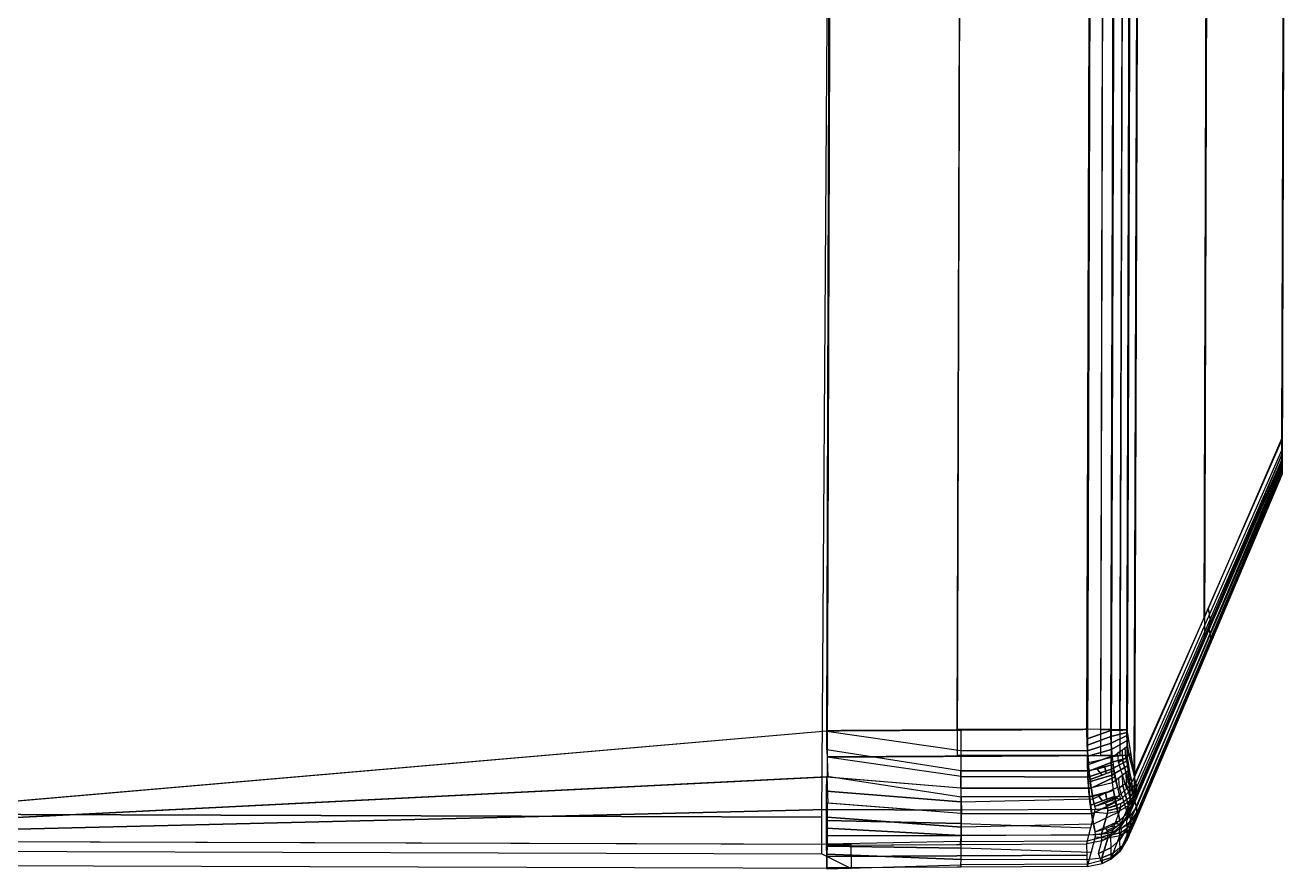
# Model space of a CAD drawing. Extents: x -208 to 220, y -49 to -19.
# Drawn here: x 212.78 to 219.99, y -30.02 to -25.18 of the extents above; entities that cross this region are included whole.
import ezdxf

# ---------------------------------------------------------------- set-up
doc = ezdxf.new("R2010")
doc.units = 0
doc.header["$MEASUREMENT"] = 0
doc.layers.add('IGES level 0', color=253, linetype='Continuous')

msp = doc.modelspace()

# ---------------------------------------------------------------- linework, layer by layer
for points in [[(217.3952, -20.8746, 3.7777), (210.166, -20.3531, 3.4834), (210.1362, -29.8519, 3.6338), (217.3689, -29.2259, 3.926)], [(209.3098, -29.695, -5.5701), (217.3411, -29.7202, -5.5674), (217.3975, -21.1745, -5.7027), (209.4755, -20.4919, -5.4157)], [(219.5517, -21.7163, 2.6068), (219.1585, -20.7714, 3.5209), (219.1286, -29.4825, 3.667), (219.5301, -28.5787, 2.7154)], [(219.5321, -28.6911, -4.3822), (219.1312, -29.6246, -5.3049), (219.161, -20.9132, -5.4346), (219.5537, -21.8286, -4.4908)], [(217.3947, -21.0241, 3.7961), (218.1395, -21.0266, 3.7899), (218.1137, -29.2219, 3.9196), (217.3689, -29.2259, 3.926)], [(218.1138, -29.2154, 3.9195), (218.8586, -29.2178, 3.9133), (218.8843, -21.0353, 3.7837), (218.1395, -21.0264, 3.7899)], [(218.8843, -21.0353, 3.7837), (218.9556, -21.0357, 3.7727), (218.9359, -29.2184, 3.8895), (218.8586, -29.2175, 3.9133)], [(218.9359, -29.2184, 3.8895), (218.9951, -29.2189, 3.8713), (219.0209, -21.0364, 3.7417), (218.9556, -21.0357, 3.7727)], [(219.0209, -21.0364, 3.7417), (219.0714, -21.0373, 3.6971), (219.0455, -29.2198, 3.8268), (218.9952, -29.2189, 3.8713)], [(219.0455, -29.2198, 3.8268), (219.0864, -29.2209, 3.7614), (219.1121, -21.0384, 3.6318), (219.0714, -21.0373, 3.6971)], [(219.0864, -29.221, 3.7614), (219.1286, -29.4825, 3.667), (219.1575, -21.0537, 3.5256), (219.1121, -21.0384, 3.6318)], [(217.3717, -29.3763, -5.5728), (218.1165, -29.3721, -5.5662), (218.1422, -21.1768, -5.6959), (217.3975, -21.1745, -5.7027)], [(218.1422, -21.1766, -5.6959), (218.887, -21.1853, -5.6891), (218.8613, -29.3678, -5.5595), (218.1165, -29.3656, -5.5663)], [(218.8613, -29.3675, -5.5596), (218.9386, -29.3677, -5.5357), (218.9584, -21.1854, -5.678), (218.887, -21.1853, -5.6891)], [(218.9584, -21.1854, -5.678), (219.0236, -21.1851, -5.647), (218.9978, -29.3676, -5.5175), (218.9386, -29.3677, -5.5357)], [(218.9979, -29.3676, -5.5175), (219.0482, -29.367, -5.473), (219.0741, -21.1845, -5.6024), (219.0236, -21.1851, -5.647)], [(219.0741, -21.1845, -5.6024), (219.1148, -21.1836, -5.537), (219.0891, -29.3661, -5.4075), (219.0482, -29.367, -5.473)], [(219.1148, -21.1836, -5.537), (219.1601, -21.1955, -5.4304), (219.1312, -29.6246, -5.3049), (219.0891, -29.3661, -5.4075)], [(219.975, -27.5506, 1.6535), (219.5301, -28.5787, 2.7154), (219.5517, -21.7163, 2.6068), (219.99, -22.7697, 1.5877)], [(219.5321, -28.6911, -4.3822), (219.9764, -27.6404, -3.3628), (219.9915, -22.8492, -3.4387), (219.5537, -21.8286, -4.4908)], [(219.9746, -27.6803, 1.5479), (219.9746, -27.6728, 1.596), (219.9904, -22.6575, 1.5074), (219.9904, -22.6539, 1.4683)], [(219.9753, -27.7182, -0.8478), (219.9746, -27.6803, 1.5479), (219.9904, -22.6539, 1.4683), (219.9911, -22.6918, -0.9273)], [(219.9904, -22.6575, 1.5074), (219.9903, -22.667, 1.5345), (219.9749, -27.6484, 1.6345), (219.9746, -27.6728, 1.596)], [(219.9749, -27.6484, 1.6345), (219.9748, -27.6168, 1.6549), (219.9903, -22.6725, 1.5439), (219.9904, -22.6672, 1.5344)], [(219.976, -27.7562, -3.2434), (219.9918, -22.7298, -3.3229), (219.9911, -22.6919, -0.9273), (219.9753, -27.7182, -0.8478)], [(219.99, -22.7697, 1.5877), (219.9901, -22.7269, 1.5819), (219.975, -27.5506, 1.6535), (219.9749, -27.5609, 1.6636)], [(219.9918, -22.7298, -3.3229), (219.9918, -22.7346, -3.3619), (219.976, -27.7502, -3.2917), (219.976, -27.7562, -3.2434)], [(219.976, -27.7502, -3.2917), (219.9763, -27.727, -3.3309), (219.9918, -22.745, -3.3888), (219.9918, -22.7346, -3.3619)], [(219.9919, -22.7452, -3.3886), (219.9918, -22.7508, -3.398), (219.9763, -27.6961, -3.3524), (219.9763, -27.727, -3.3309)], [(219.9764, -27.6404, -3.3628), (219.9765, -27.6298, -3.353), (219.9916, -22.8064, -3.4342), (219.9915, -22.8492, -3.4387)], [(219.5615, -28.5589, 2.6336), (219.553, -28.5263, 2.6614), (219.9749, -27.5609, 1.6636), (219.9748, -27.6168, 1.6549)], [(219.9746, -27.6803, 1.5479), (219.085, -29.7219, 3.276), (219.0854, -29.7417, 2.025), (219.9746, -27.6803, 1.5479)], [(219.0854, -29.7417, 2.025), (219.0862, -29.7867, -0.8153), (219.9753, -27.7182, -0.8478), (219.9746, -27.6803, 1.5479)], [(219.0966, -29.6925, 3.4188), (219.9746, -27.6803, 1.5479), (219.0869, -29.7167, 3.3321), (219.0971, -29.6913, 3.4217)], [(219.1083, -29.6645, 3.4744), (219.9746, -27.6796, 1.5616), (219.0969, -29.6919, 3.4202), (219.1083, -29.6645, 3.4744)], [(219.1307, -29.6111, 3.5432), (219.9746, -27.6803, 1.5479), (219.1083, -29.6645, 3.4744), (219.1306, -29.6113, 3.5434)], [(219.9763, -27.6961, -3.3524), (219.9764, -27.6404, -3.3628), (219.555, -28.637, -4.3298), (219.5635, -28.6687, -4.301)], [(219.5611, -28.6181, 2.5759), (219.564, -28.5886, 2.6058), (219.9749, -27.6484, 1.6345), (219.9746, -27.6728, 1.596)], [(219.976, -27.7562, -3.2434), (219.9753, -27.7182, -0.8478), (219.0862, -29.7867, -0.8153), (219.087, -29.8317, -3.6556)], [(219.976, -27.7562, -3.2434), (219.087, -29.8317, -3.6556), (219.0874, -29.8515, -4.9065), (219.976, -27.7562, -3.2434)], [(219.0996, -29.8255, -5.0531), (219.0893, -29.848, -4.9627), (219.976, -27.7562, -3.2434), (219.0991, -29.8266, -5.0502)], [(219.1107, -29.8004, -5.1066), (219.0993, -29.826, -5.0516), (219.976, -27.7559, -3.2571), (219.1107, -29.8004, -5.1066)], [(219.1332, -29.7494, -5.1773), (219.1107, -29.8004, -5.1066), (219.976, -27.7562, -3.2434), (219.1332, -29.7492, -5.1771)], [(219.976, -27.7502, -3.2917), (219.9763, -27.727, -3.3309), (219.566, -28.6975, -4.2722), (219.5631, -28.726, -4.2414)], [(219.1395, -29.5241, 3.6311), (219.131, -29.4919, 3.6592), (219.553, -28.5263, 2.6614), (219.5615, -28.5588, 2.6335)], [(219.564, -28.5885, 2.6059), (219.5615, -28.5588, 2.6335), (219.1395, -29.5241, 3.6311), (219.1422, -29.5537, 3.6035)], [(219.5635, -28.6686, -4.3009), (219.555, -28.637, -4.3298), (219.1335, -29.6337, -5.2967), (219.1421, -29.665, -5.2677)], [(219.1386, -29.5864, 3.5701), (219.1421, -29.5538, 3.6033), (219.564, -28.5885, 2.6059), (219.5611, -28.6182, 2.576)], [(219.5631, -28.7261, -4.2415), (219.566, -28.6974, -4.2724), (219.1447, -29.6938, -5.2389), (219.1411, -29.7253, -5.2048)], [(219.1447, -29.6937, -5.2391), (219.1421, -29.665, -5.2677), (219.5635, -28.6686, -4.3009), (219.566, -28.6974, -4.2724)], [(217.3742, -29.4901, 3.9294), (217.3689, -29.2275, 3.926), (210.1362, -29.8519, 3.6338), (217.3742, -29.4901, 3.9294)], [(217.3686, -29.336, 3.9277), (217.3689, -29.2275, 3.926), (218.1361, -29.3386, 3.9106), (218.1365, -29.4549, 3.8798)], [(218.8617, -29.3413, 3.9033), (218.8586, -29.2178, 3.9133), (218.1356, -29.2218, 3.9194), (218.1361, -29.3386, 3.9106)], [(218.9951, -29.2255, 3.8714), (218.9951, -29.2189, 3.8713), (218.8586, -29.2178, 3.9133), (218.8599, -29.2716, 3.9089)], [(218.9956, -29.2597, 3.8704), (218.9951, -29.2255, 3.8714), (218.8599, -29.2716, 3.9089), (218.8609, -29.3092, 3.9059)], [(218.997, -29.2977, 3.8669), (218.9956, -29.2597, 3.8704), (218.8609, -29.3092, 3.9059), (218.8617, -29.3413, 3.9033)], [(219.0437, -29.2231, 3.8129), (219.0455, -29.2198, 3.8268), (218.9952, -29.2189, 3.8713), (218.9951, -29.2255, 3.8714)], [(219.0865, -29.2356, 3.7613), (219.0864, -29.221, 3.7614), (218.9951, -29.2255, 3.8714), (218.9956, -29.2597, 3.8704)], [(219.0869, -29.253, 3.7606), (219.0865, -29.2356, 3.7613), (218.9956, -29.2597, 3.8704), (218.997, -29.2977, 3.8669)], [(219.0882, -29.2815, 3.7577), (219.0869, -29.253, 3.7606), (218.997, -29.2977, 3.8669), (218.9992, -29.3326, 3.8613)], [(219.0908, -29.3135, 3.7518), (219.0882, -29.2815, 3.7577), (218.9992, -29.3326, 3.8613), (219.0031, -29.377, 3.8512)], [(219.0642, -29.2221, 3.7881), (219.0654, -29.2203, 3.8005), (219.0455, -29.2198, 3.8268), (219.0437, -29.2231, 3.8129)], [(219.0642, -29.2221, 3.7881), (219.0864, -29.2209, 3.7614), (219.0654, -29.2203, 3.8005), (219.0642, -29.2221, 3.7881)], [(219.0948, -29.2729, 3.7426), (219.1075, -29.3517, 3.7142), (219.0978, -29.3661, 3.7359), (219.0882, -29.2815, 3.7577)], [(218.1367, -29.5528, 3.8341), (218.1365, -29.4549, 3.8798), (217.3686, -29.336, 3.9277), (217.3742, -29.4901, 3.9294)], [(218.8703, -29.4548, 3.8718), (218.8617, -29.3413, 3.9033), (218.1361, -29.3386, 3.9106), (218.1365, -29.4549, 3.8798)], [(218.9992, -29.3326, 3.8613), (218.997, -29.2977, 3.8669), (218.8617, -29.3413, 3.9033), (218.8639, -29.3708, 3.8951)], [(219.0031, -29.377, 3.8512), (218.9992, -29.3326, 3.8613), (218.8639, -29.3708, 3.8951), (218.8667, -29.4072, 3.885)], [(219.0364, -29.3529, 3.8135), (219.0602, -29.3357, 3.7865), (219.062, -29.3935, 3.793), (219.0396, -29.4055, 3.8152)], [(219.0784, -29.3224, 3.7659), (219.0908, -29.3135, 3.7518), (219.0978, -29.3661, 3.7359), (219.0816, -29.3803, 3.7667)], [(219.0978, -29.3661, 3.7359), (219.1286, -29.4825, 3.667), (219.1075, -29.3517, 3.7142), (219.0978, -29.3661, 3.7359)], [(218.1392, -29.6037, -5.519), (218.1389, -29.4884, -5.5535), (217.3717, -29.3779, -5.5728), (217.3713, -29.4864, -5.5711)], [(218.1389, -29.4884, -5.5535), (218.1383, -29.372, -5.566), (218.8613, -29.3678, -5.5595), (218.8644, -29.4909, -5.5457)], [(218.8626, -29.4214, -5.5535), (218.8613, -29.3678, -5.5595), (218.9978, -29.3676, -5.5175), (218.9978, -29.3742, -5.5173)], [(218.8636, -29.4589, -5.5493), (218.8626, -29.4214, -5.5535), (218.9978, -29.3742, -5.5173), (218.9983, -29.4083, -5.5153)], [(218.8644, -29.4909, -5.5457), (218.8636, -29.4589, -5.5493), (218.9983, -29.4083, -5.5153), (218.9997, -29.4462, -5.5106)], [(218.8667, -29.4072, 3.885), (219.0031, -29.377, 3.8512), (219.008, -29.4193, 3.838), (218.8703, -29.4548, 3.8718)], [(218.9697, -29.4713, 3.8314), (219.0133, -29.4554, 3.8238), (219.0079, -29.4193, 3.838), (218.9614, -29.435, 3.8593)], [(218.9983, -29.4083, -5.5153), (218.9978, -29.3742, -5.5173), (219.0891, -29.3661, -5.4075), (219.0892, -29.3807, -5.4069)], [(218.9978, -29.3742, -5.5173), (218.9979, -29.3676, -5.5175), (219.0482, -29.367, -5.473), (219.0464, -29.3699, -5.4589)], [(218.9997, -29.4462, -5.5106), (218.9983, -29.4083, -5.5153), (219.0891, -29.3807, -5.407), (219.0895, -29.3982, -5.4057)], [(219.0019, -29.4809, -5.5039), (218.9997, -29.4462, -5.5106), (219.0895, -29.3982, -5.4057), (219.0909, -29.4266, -5.4019)], [(219.0058, -29.525, -5.4924), (219.0019, -29.4809, -5.5039), (219.0909, -29.4266, -5.4019), (219.0934, -29.4583, -5.395)], [(219.0082, -29.4209, 3.8374), (219.0192, -29.489, 3.8079), (219.0453, -29.5961, 3.7371), (219.0082, -29.4209, 3.8374)], [(219.0396, -29.4055, 3.8152), (219.062, -29.3935, 3.793), (219.102, -29.5417, 3.7015), (219.0875, -29.5586, 3.7139)], [(219.0464, -29.3699, -5.4589), (219.0482, -29.367, -5.473), (219.0681, -29.3667, -5.4466), (219.0669, -29.3681, -5.4342)], [(219.062, -29.3935, 3.793), (219.0816, -29.3803, 3.7667), (219.1165, -29.5168, 3.6803), (219.102, -29.5417, 3.7015)], [(219.0669, -29.3681, -5.4342), (219.0681, -29.3667, -5.4466), (219.0891, -29.3661, -5.4075), (219.0669, -29.3681, -5.4342)], [(219.0816, -29.3803, 3.7667), (219.0978, -29.3661, 3.7359), (219.131, -29.4919, 3.6592), (219.1165, -29.5168, 3.6803)], [(219.0909, -29.4266, -5.4019), (219.1004, -29.5104, -5.3775), (219.1101, -29.4953, -5.3562), (219.0974, -29.4175, -5.3871)], [(217.3675, -29.6779, 3.8892), (217.3681, -29.4896, 3.9302), (210.1362, -29.8519, 3.6338), (217.3675, -29.6779, 3.8892)], [(217.3679, -29.5711, 3.9314), (217.3681, -29.4896, 3.9302), (218.1367, -29.5528, 3.8341), (218.1366, -29.6323, 3.7803)], [(217.3769, -29.6405, -5.5679), (217.3713, -29.4864, -5.5711), (218.1392, -29.6037, -5.519), (218.1393, -29.7001, -5.4702)], [(218.8832, -29.5557, 3.8237), (218.8703, -29.4548, 3.8718), (218.1365, -29.4549, 3.8798), (218.1367, -29.5543, 3.8331)], [(218.1392, -29.6037, -5.519), (218.1389, -29.4884, -5.5535), (218.8644, -29.4909, -5.5457), (218.873, -29.6033, -5.5106)], [(218.8666, -29.5201, -5.5365), (218.8644, -29.4909, -5.5457), (218.9997, -29.4462, -5.5106), (219.0019, -29.4809, -5.5039)], [(218.8694, -29.5562, -5.5253), (218.8666, -29.5201, -5.5365), (219.0019, -29.4809, -5.5039), (219.0058, -29.525, -5.4924)], [(218.945, -29.4803, 3.8357), (218.9176, -29.4461, 3.8695), (218.8704, -29.4557, 3.8714), (218.8767, -29.5052, 3.8477)], [(219.0192, -29.489, 3.8079), (219.0133, -29.4554, 3.8238), (218.8767, -29.5052, 3.8477), (218.8832, -29.5557, 3.8237)], [(219.0328, -29.5496, 3.771), (219.0192, -29.489, 3.8079), (218.8832, -29.5557, 3.8237), (218.8939, -29.6163, 3.783)], [(218.945, -29.4803, 3.8357), (218.9697, -29.4713, 3.8314), (218.9614, -29.435, 3.8593), (218.9176, -29.4461, 3.8695)], [(219.0423, -29.5523, -5.4555), (219.0646, -29.5396, -5.4337), (219.0628, -29.4816, -5.429), (219.039, -29.4997, -5.4554)], [(219.0842, -29.5256, -5.4078), (219.1004, -29.5104, -5.3775), (219.0934, -29.4583, -5.395), (219.0811, -29.4677, -5.4088)], [(219.1004, -29.5104, -5.3775), (219.1101, -29.4953, -5.3562), (219.1312, -29.6246, -5.3049), (219.1004, -29.5104, -5.3775)], [(217.3675, -29.6779, 3.8892), (217.3679, -29.5711, 3.9314), (218.1366, -29.6323, 3.7803), (218.1367, -29.6809, 3.7377)], [(218.8939, -29.6163, 3.783), (218.8832, -29.5557, 3.8237), (218.1367, -29.5528, 3.8341), (218.1366, -29.6323, 3.7803)], [(218.873, -29.6033, -5.5106), (219.0106, -29.5668, -5.4779), (219.0058, -29.525, -5.4924), (218.8694, -29.5562, -5.5253)], [(218.8939, -29.6163, 3.783), (219.0328, -29.5496, 3.771), (219.0453, -29.5961, 3.7371), (218.9035, -29.6602, 3.7466)], [(218.964, -29.5832, -5.4987), (219.0106, -29.5668, -5.4779), (219.016, -29.6024, -5.4625), (218.9724, -29.6186, -5.4696)], [(219.0109, -29.5684, -5.4772), (219.0479, -29.7404, -5.3714), (219.0219, -29.6355, -5.4456), (219.0109, -29.5684, -5.4772)], [(219.0901, -29.7021, -5.3494), (219.1046, -29.6848, -5.3375), (219.0646, -29.5396, -5.4337), (219.0423, -29.5523, -5.4555)], [(219.1043, -29.5728, 3.6783), (219.102, -29.5417, 3.7015), (219.0453, -29.5961, 3.7371), (219.0509, -29.619, 3.7169)], [(219.1046, -29.6848, -5.3375), (219.1191, -29.6592, -5.3171), (219.0842, -29.5256, -5.4078), (219.0646, -29.5396, -5.4337)], [(219.1191, -29.6592, -5.3171), (219.1335, -29.6337, -5.2967), (219.1004, -29.5104, -5.3775), (219.0842, -29.5256, -5.4078)], [(219.1385, -29.5866, 3.5703), (219.1421, -29.5539, 3.6033), (219.1067, -29.6039, 3.6551), (219.1027, -29.6293, 3.6267)], [(219.1067, -29.604, 3.6551), (219.1421, -29.5537, 3.6034), (219.1395, -29.5241, 3.6311), (219.1043, -29.5728, 3.6783)], [(218.1393, -29.7779, -5.4139), (218.1393, -29.7001, -5.4702), (217.3708, -29.64, -5.5687), (217.3706, -29.7215, -5.5674)], [(218.1393, -29.7016, -5.4691), (218.1392, -29.6037, -5.519), (218.873, -29.6033, -5.5106), (218.8858, -29.7027, -5.4593)], [(218.8794, -29.653, -5.4849), (218.8731, -29.6042, -5.5102), (218.9203, -29.5946, -5.5086), (218.9477, -29.6277, -5.4737)], [(218.8858, -29.7027, -5.4593), (218.8794, -29.653, -5.4849), (219.016, -29.6024, -5.4625), (219.0219, -29.6355, -5.4456)], [(218.8966, -29.7619, -5.4167), (218.8858, -29.7027, -5.4593), (219.0219, -29.6355, -5.4456), (219.0355, -29.6949, -5.4068)], [(218.9769, -29.6691, 3.7229), (218.9645, -29.6412, 3.7519), (218.9035, -29.6602, 3.7466), (218.9054, -29.6767, 3.7311)], [(218.9203, -29.5946, -5.5086), (218.964, -29.5832, -5.4987), (218.9724, -29.6186, -5.4696), (218.9477, -29.6277, -5.4737)], [(219.0234, -29.6305, 3.7246), (218.9944, -29.6275, 3.7497), (218.965, -29.641, 3.7519), (218.9697, -29.653, 3.7397)], [(219.0504, -29.6664, 3.6708), (219.0528, -29.6422, 3.6951), (218.9769, -29.6691, 3.7229), (218.9766, -29.6838, 3.7069)], [(218.9944, -29.6275, 3.7497), (219.0213, -29.6124, 3.7447), (219.0509, -29.619, 3.7169), (219.0234, -29.6305, 3.7246)], [(219.0509, -29.619, 3.7169), (219.0213, -29.6124, 3.7447), (219.0453, -29.5961, 3.7371), (219.0509, -29.619, 3.7169)], [(219.0988, -29.6546, 3.5984), (219.1027, -29.6293, 3.6267), (219.0505, -29.6664, 3.6708), (219.045, -29.6856, 3.6504)], [(219.1067, -29.6039, 3.6551), (219.1027, -29.6293, 3.6267), (219.0504, -29.6664, 3.6708), (219.0528, -29.6422, 3.6951)], [(219.1083, -29.6645, 3.4744), (219.1307, -29.6113, 3.5434), (219.0988, -29.6546, 3.5984), (219.078, -29.7034, 3.5251)], [(219.1307, -29.6111, 3.5432), (219.1385, -29.5866, 3.5703), (219.1027, -29.6293, 3.6267), (219.0988, -29.6546, 3.5984)], [(217.3404, -29.9309, -5.4762), (217.3411, -29.7202, -5.5674), (209.3098, -29.695, -5.5701), (209.3091, -29.9057, -5.4788)], [(217.367, -29.8758, 3.6362), (217.3675, -29.6779, 3.8892), (210.1362, -29.8519, 3.6338), (217.367, -29.8758, 3.6362)], [(217.3673, -29.7394, 3.8648), (217.3675, -29.6779, 3.8892), (218.1367, -29.6809, 3.7377), (218.1362, -29.7566, 3.6498)], [(218.1393, -29.8251, -5.3698), (218.1393, -29.7779, -5.4139), (217.3706, -29.7215, -5.5674), (217.3702, -29.8269, -5.5218)], [(218.88, -29.7827, 3.5969), (218.9054, -29.6767, 3.7311), (218.1365, -29.6809, 3.7377), (218.1362, -29.7566, 3.6498)], [(218.1393, -29.7779, -5.4139), (218.1393, -29.7001, -5.4702), (218.8858, -29.7027, -5.4593), (218.8966, -29.7619, -5.4167)], [(218.9034, -29.6927, 3.7151), (218.9762, -29.6985, 3.691), (218.9414, -29.8179, 3.4988), (218.8693, -29.8242, 3.5138)], [(218.9061, -29.8047, -5.3789), (219.0479, -29.7404, -5.3714), (219.0355, -29.6949, -5.4068), (218.8966, -29.7619, -5.4167)], [(219.045, -29.6856, 3.6504), (219.007, -29.7919, 3.4769), (218.9414, -29.8179, 3.4988), (218.9762, -29.6985, 3.691)], [(218.9762, -29.6985, 3.691), (219.045, -29.6856, 3.6504), (219.0504, -29.6664, 3.6708), (218.9766, -29.6838, 3.7069)], [(219.0572, -29.7522, 3.4519), (219.0988, -29.6546, 3.5984), (219.045, -29.6856, 3.6504), (219.0069, -29.792, 3.4769)], [(219.0867, -29.7169, 3.3322), (219.085, -29.7219, 3.276), (219.0456, -29.7853, 3.277), (219.0505, -29.7712, 3.3517)], [(219.0535, -29.7625, -5.3505), (219.0479, -29.7404, -5.3714), (219.1046, -29.6848, -5.3375), (219.1069, -29.7152, -5.3133)], [(219.1053, -29.77, -5.26), (219.1093, -29.7456, -5.2892), (219.1447, -29.6939, -5.2389), (219.1411, -29.7255, -5.2049)], [(219.1069, -29.7152, -5.3133), (219.1421, -29.665, -5.2677), (219.1446, -29.6937, -5.2391), (219.1093, -29.7456, -5.2892)], [(217.3672, -29.7846, 3.8469), (218.1355, -29.8262, 3.5257), (218.1348, -29.8594, 3.4246), (217.367, -29.8758, 3.6362)], [(217.3672, -29.7846, 3.8469), (217.3673, -29.7394, 3.8648), (218.1362, -29.7566, 3.6498), (218.1355, -29.8262, 3.5257)], [(218.908, -29.8207, -5.3629), (218.9061, -29.8047, -5.3789), (218.9671, -29.7859, -5.3848), (218.9795, -29.8128, -5.3549)], [(218.9977, -29.8185, 3.3893), (218.9427, -29.8348, 3.4021), (218.9414, -29.8179, 3.4988), (219.0069, -29.792, 3.477)], [(218.9723, -29.7972, -5.3722), (218.9677, -29.7856, -5.3848), (218.9971, -29.7721, -5.383), (219.0261, -29.7743, -5.3578)], [(218.9792, -29.827, -5.3385), (218.9795, -29.8128, -5.3549), (219.0554, -29.7851, -5.3279), (219.053, -29.8085, -5.3029)], [(218.9946, -29.8964, -0.8135), (219.0467, -29.8501, -0.8143), (219.0456, -29.7853, 3.277), (218.9934, -29.8316, 3.2777)], [(219.0261, -29.7743, -5.3578), (219.0535, -29.7625, -5.3505), (219.0239, -29.7569, -5.3784), (218.9971, -29.7721, -5.383)], [(219.0069, -29.792, 3.4769), (219.0572, -29.7522, 3.4519), (219.0505, -29.7712, 3.3517), (218.9977, -29.8185, 3.3893)], [(219.0535, -29.7625, -5.3505), (219.0479, -29.7404, -5.3714), (219.0239, -29.7569, -5.3784), (219.0535, -29.7625, -5.3505)], [(219.0456, -29.7853, 3.277), (219.085, -29.7219, 3.276), (219.0862, -29.7867, -0.8153), (219.0467, -29.8501, -0.8143)], [(219.0468, -29.8501, -0.8143), (219.0862, -29.7867, -0.8153), (219.0874, -29.8515, -4.9065), (219.048, -29.9149, -4.9055)], [(219.0476, -29.8271, -5.2819), (219.0531, -29.8085, -5.3029), (219.1053, -29.77, -5.26), (219.1013, -29.7944, -5.2309)], [(219.0554, -29.7851, -5.3279), (219.053, -29.8085, -5.3029), (219.1053, -29.77, -5.26), (219.1093, -29.7456, -5.2892)], [(219.0805, -29.8408, -5.1561), (219.1013, -29.7944, -5.2309), (219.1332, -29.7493, -5.1772), (219.1107, -29.8004, -5.1066)], [(219.1013, -29.7944, -5.2309), (219.1053, -29.77, -5.26), (219.1411, -29.7255, -5.2049), (219.1332, -29.7492, -5.1771)], [(210.1362, -29.8519, 3.6338), (217.5061, -29.875, 3.6363), (217.5086, -30.0159, -5.2626), (209.4457, -29.9906, -5.2653)], [(218.1337, -29.8771, 3.2845), (218.1348, -29.8594, 3.4246), (217.367, -29.8758, 3.6362), (217.3671, -29.8813, 3.2926)], [(218.1388, -29.898, -5.2796), (218.1393, -29.8251, -5.3698), (217.3702, -29.8269, -5.5218), (217.37, -29.8876, -5.4955)], [(218.8609, -29.8568, 3.4122), (218.8693, -29.8242, 3.5138), (218.1355, -29.8262, 3.5257), (218.1348, -29.8594, 3.4246)], [(218.1388, -29.898, -5.2796), (218.1392, -29.8251, -5.3698), (218.908, -29.8207, -5.3629), (218.8825, -29.9224, -5.2255)], [(218.944, -29.8569, 3.2781), (218.8573, -29.8732, 3.2784), (218.8609, -29.8568, 3.4122), (218.9427, -29.8348, 3.4021)], [(218.8718, -29.9613, -5.1411), (218.9439, -29.9544, -5.1263), (218.9788, -29.8412, -5.3221), (218.906, -29.8362, -5.3464)], [(218.944, -29.8569, 3.2781), (218.9934, -29.8316, 3.2777), (218.9946, -29.8964, -0.8135), (218.925, -29.9284, -0.8134)], [(218.9934, -29.8316, 3.2777), (218.944, -29.8569, 3.2781), (218.9427, -29.8348, 3.4021), (218.9977, -29.8185, 3.3893)], [(218.9788, -29.8412, -5.3221), (218.9439, -29.9544, -5.1263), (219.0095, -29.9278, -5.1051), (219.0476, -29.8271, -5.2819)], [(218.9792, -29.827, -5.3385), (219.053, -29.8085, -5.3029), (219.0476, -29.8271, -5.2819), (218.9788, -29.8412, -5.3221)], [(218.9958, -29.9611, -4.9048), (219.048, -29.9149, -4.9055), (219.0468, -29.8501, -0.8143), (218.9946, -29.8964, -0.8135)], [(219.0094, -29.9278, -5.1052), (219.0476, -29.8271, -5.2819), (219.1013, -29.7944, -5.2309), (219.0596, -29.8873, -5.0814)], [(219.0529, -29.9031, -4.9806), (219.048, -29.9149, -4.9055), (219.0874, -29.8515, -4.9065), (219.0891, -29.8483, -4.9628)], [(209.4457, -29.9906, -5.2653), (209.3091, -29.9057, -5.4788), (217.3404, -29.9309, -5.4762), (217.5086, -30.0159, -5.2626)], [(218.8579, -29.9379, -0.8129), (217.3683, -29.9463, -0.8132), (217.3671, -29.8813, 3.2926), (218.8567, -29.8732, 3.2784)], [(218.8591, -30.0027, -4.9042), (217.3695, -30.0113, -4.9191), (217.3684, -29.9463, -0.8132), (218.8579, -29.9379, -0.8129)], [(217.3696, -30.0167, -5.2627), (218.1373, -29.9936, -5.0512), (218.138, -29.9636, -5.1533), (217.3699, -29.9322, -5.4761)], [(218.138, -29.9636, -5.1533), (218.1388, -29.898, -5.2796), (217.37, -29.8876, -5.4955), (217.3699, -29.9322, -5.4762)], [(218.925, -29.9284, -0.8127), (218.9946, -29.8964, -0.8135), (218.9958, -29.9611, -4.9048), (218.9463, -29.9865, -4.9044)], [(219.0094, -29.9279, -5.1052), (218.9439, -29.9544, -5.1263), (218.9452, -29.9683, -5.029), (219.0001, -29.9516, -5.0168)], [(219.0001, -29.9516, -5.0168), (219.0529, -29.9031, -4.9806), (219.0596, -29.8873, -5.0814), (219.0094, -29.9278, -5.1052)], [(217.3695, -30.0113, -4.9191), (217.3696, -30.0167, -5.2627), (218.1373, -29.9936, -5.0512), (218.1361, -30.0069, -4.9106)], [(218.1373, -29.9936, -5.0512), (218.138, -29.9636, -5.1533), (218.8718, -29.9613, -5.1411), (218.8633, -29.9906, -5.0385)], [(218.9452, -29.9683, -5.029), (218.8633, -29.9906, -5.0385), (218.8596, -30.0027, -4.9042), (218.9463, -29.9865, -4.9044)], [(219.0001, -29.9516, -5.0168), (218.9452, -29.9683, -5.029), (218.9463, -29.9865, -4.9044), (218.9958, -29.9611, -4.9048)]]:
    msp.add_3dface(points)
at = {"layer": 'IGES level 0', "extrusion": (-0.999995, 0.003144, 0)}
msp.add_open_spline([(219.9911, -22.6919, -0.9273), (219.9832, -25.205, -0.8875), (219.9753, -27.7182, -0.8478)], degree=2, dxfattribs=at)
at = {"layer": 'IGES level 0', "extrusion": (-0.005449, 0.999985, 0)}
for points in [[(217.3689, -29.2259, 3.926), (218.1137, -29.2219, 3.9196), (218.8586, -29.2178, 3.9133)], [(218.8586, -29.2178, 3.9133), (218.1137, -29.2219, 3.9196), (217.3689, -29.2259, 3.926)]]:
    msp.add_open_spline(points, degree=2, dxfattribs=at)
at = {"layer": 'IGES level 0', "extrusion": (-0.96822, -0.004182, -0.250063)}
msp.add_open_spline([(218.9035, -29.6602, 3.7466), (218.8748, -29.54, 3.8556), (218.8586, -29.38, 3.9158), (218.8586, -29.2178, 3.9133)], degree=3, dxfattribs=at)
msp.add_rational_spline([(218.8586, -29.2178, 3.9133), (218.8586, -29.3831, 3.9159), (218.8743, -29.5377, 3.8576), (218.9035, -29.6602, 3.7466)], [1, 0.953636413166, 0.953636413166, 1], degree=3, dxfattribs=at)
at = {"layer": 'IGES level 0', "extrusion": (-0.005725, 0.999984, 0)}
for points in [[(217.3717, -29.3763, -5.5728), (218.1165, -29.3721, -5.5662), (218.8613, -29.3678, -5.5595)], [(218.8613, -29.3678, -5.5595), (218.1165, -29.3721, -5.5662), (217.3717, -29.3763, -5.5728)]]:
    msp.add_open_spline(points, degree=2, dxfattribs=at)
at = {"layer": 'IGES level 0', "extrusion": (0.968361, -0.003729, -0.249524)}
msp.add_open_spline([(218.9061, -29.8047, -5.3789), (218.8775, -29.688, -5.4917), (218.8613, -29.53, -5.557), (218.8613, -29.3678, -5.5595)], degree=3, dxfattribs=at)
msp.add_rational_spline([(218.8613, -29.3678, -5.5595), (218.8613, -29.5331, -5.5569), (218.877, -29.6858, -5.4938), (218.9061, -29.8047, -5.3789)], [1, 0.953636413166, 0.953636413166, 1], degree=3, dxfattribs=at)
at = {"layer": 'IGES level 0', "extrusion": (-0.002782, -0.718149, -0.695884)}
msp.add_rational_spline([(219.1421, -29.5539, 3.6033), (219.0887, -29.6758, 3.7294), (218.9054, -29.6768, 3.7311)], [1, 0.806314935598, 1], degree=2, dxfattribs=at)
at = {"layer": 'IGES level 0', "extrusion": (0.003181, 0.695757, -0.71827)}
msp.add_rational_spline([(219.1446, -29.6939, -5.2389), (219.0914, -29.8198, -5.3611), (218.908, -29.8208, -5.3629)], [1, 0.806314935598, 1], degree=2, dxfattribs=at)

doc.saveas('drawing.dxf')
